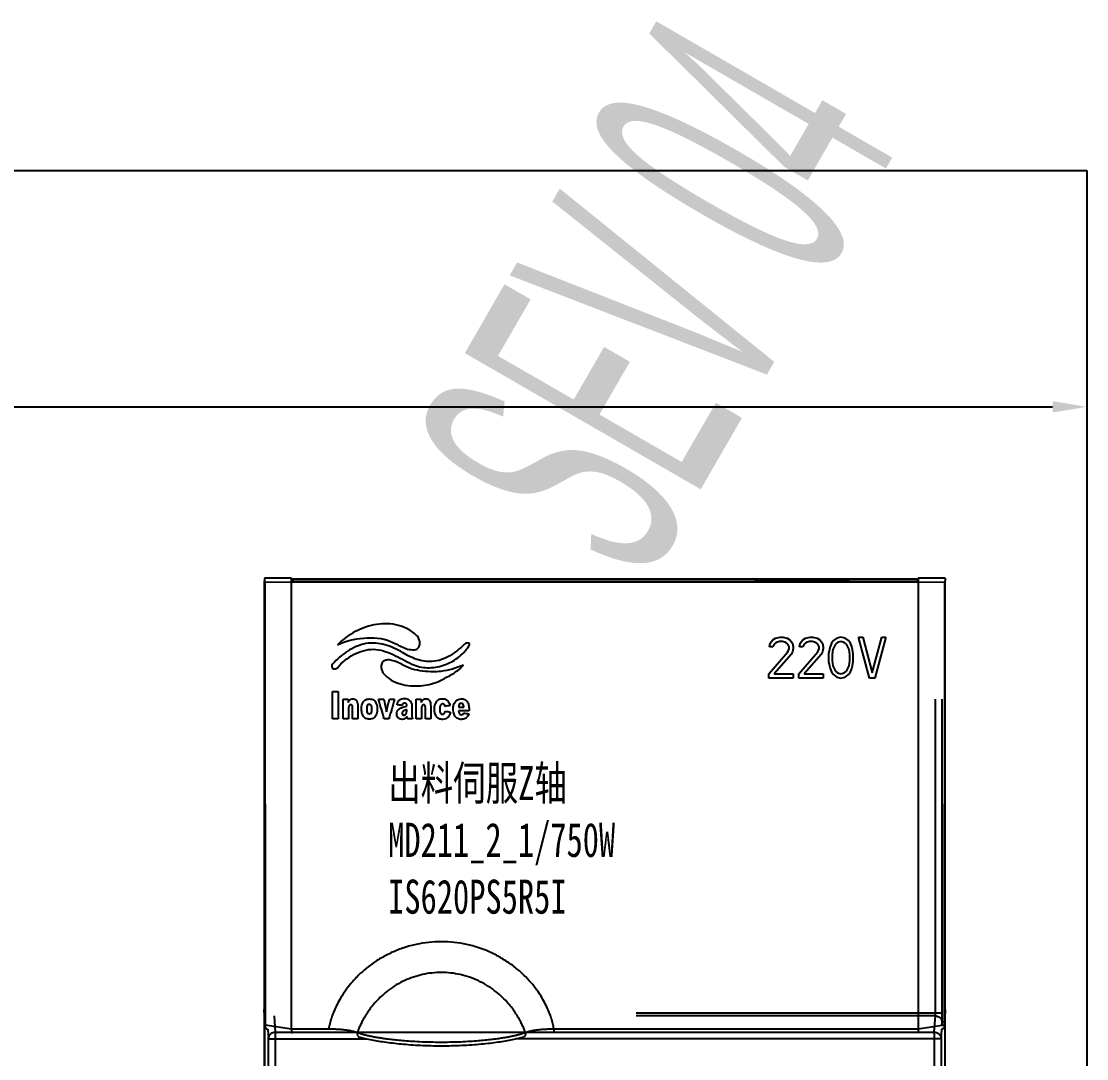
# Model space of a CAD drawing. Header units: millimetres. Extents: x -300 to 5587, y 233 to 3316.
# Drawn here: x 3382.9 to 3461.1, y 1690.8 to 1767 of the extents above; entities that cross this region are included whole.
import ezdxf

# ---------------------------------------------------------------- set-up
doc = ezdxf.new("R2010")
doc.units = ezdxf.units.MM
doc.layers.add('03___PRT_ALL_CURVES', color=7, linetype='Continuous')
doc.layers.add('20_ALL_FEATURES', color=7, linetype='Continuous')
doc.styles.get("Standard").update_dxf_attribs({"font": ''})
doc.styles.add('宋', font='', dxfattribs={"width": 0.7})
doc.styles.add('样式 8', font='arial.ttf', dxfattribs={"width": 0.6, "height": 2.5})
doc.styles.get('Standard').set_extended_font_data('SimSun')
doc.styles.get('宋').set_extended_font_data('SimSun')
doc.dimstyles.new('ISO-25', dxfattribs={"dimtxt": 2.5, "dimasz": 2.5, "dimexe": 1.25, "dimexo": 0.625, "dimtad": 1, "dimtxsty": 'Standard', "dimcen": 2.5, "dimadec": 0, "dimazin": 0, "dimtfac": 1, "dimtmove": 0, "dimatfit": 3, "dimfxl": 1, "dimarcsym": 0})

# ---------------------------------------------------------------- blocks, each defined once
blk = doc.blocks.new('*D89')
at = {"color": 0, "lineweight": -2, "transparency": 16777216}
for p, q in [((2011.126, 1755.394), (2011.126, 1737.434)), ((3461.126, 1755.394), (3461.126, 1737.434)), ((2013.626, 1738.684), (3458.626, 1738.684))]:
    blk.add_line(p, q, dxfattribs=at)
at = {"color": 0, "transparency": 16777216}
for points in [[(2013.626, 1739.1), (2013.626, 1738.267), (2011.126, 1738.684)], [(3458.626, 1738.267), (3458.626, 1739.1), (3461.126, 1738.684)]]:
    blk.add_solid(points, dxfattribs=at)
at = {"layer": 'Defpoints', "color": 0, "transparency": 16777216}
for p in [(2011.126, 1756.019), (3461.126, 1756.019), (3461.126, 1738.684)]:
    blk.add_point(p, dxfattribs=at)
at = {"color": 0, "transparency": 16777216, "insert": (2652.85, 1744.309), "char_height": 2.5, "attachment_point": 5}
blk.add_mtext('{\\H4x;1450}', dxfattribs=at)

msp = doc.modelspace()

# ---------------------------------------------------------------- linework, layer by layer
at = {"color": 7, "linetype": 'Continuous'}
for p, q in [((3400.743, 1725.922), (3400.743, 1567.027)), ((3400.795, 1725.832), (3400.743, 1725.922)), ((3400.743, 1725.922), (3400.753, 1725.922)), ((3400.753, 1726.1), (3400.753, 1725.922)), ((3402.743, 1726.1), (3400.753, 1726.1)), ((3400.795, 1725.832), (3400.812, 1693.313)), ((3400.795, 1725.832), (3402.743, 1725.803)), ((3402.743, 1725.876), (3402.743, 1726.1)), ((3448.743, 1726.027), (3402.743, 1726.027)), ((3402.843, 1725.953), (3402.743, 1725.953)), ((3403.743, 1725.861), (3402.743, 1725.876)), ((3402.743, 1693.027), (3402.743, 1725.803)), ((3448.743, 1725.803), (3402.743, 1725.803)), ((3402.843, 1725.953), (3402.843, 1725.874)), ((3447.743, 1725.861), (3403.743, 1725.861)), ((3436.743, 1726.027), (3436.743, 1725.989)), ((3436.743, 1725.989), (3443.743, 1725.989)), ((3443.743, 1726.027), (3443.743, 1725.989)), ((3448.743, 1725.876), (3447.743, 1725.861)), ((3448.707, 1725.953), (3448.628, 1725.874)), ((3448.706, 1725.876), (3448.707, 1725.953)), ((3448.743, 1725.953), (3448.707, 1725.953)), ((3448.743, 1726.1), (3448.743, 1725.876)), ((3450.733, 1726.1), (3448.743, 1726.1)), ((3448.743, 1725.803), (3450.69, 1725.832)), ((3448.743, 1725.803), (3448.743, 1693.027)), ((3450.69, 1725.832), (3450.673, 1693.313)), ((3450.69, 1725.832), (3450.743, 1725.922)), ((3450.733, 1726.1), (3450.733, 1725.922)), ((3450.743, 1725.922), (3450.733, 1725.922)), ((3450.743, 1567.027), (3450.743, 1725.922)), ((3450.024, 1694.18), (3450.024, 1717.227)), ((3450.524, 1694.18), (3450.524, 1717.227)), ((3400.743, 1694.43), (3400.743, 1694.448)), ((3400.812, 1693.236), (3400.743, 1694.448)), ((3400.811, 1693.236), (3400.743, 1694.43)), ((3450.743, 1694.448), (3450.673, 1693.236)), ((3450.742, 1694.43), (3450.678, 1693.313)), ((3450.743, 1694.448), (3450.742, 1694.43)), ((3400.743, 1693.527), (3400.781, 1693.527)), ((3400.781, 1684.527), (3400.781, 1693.527)), ((3401.47, 1693.987), (3401.548, 1692.787)), ((3450.524, 1694.18), (3428.043, 1694.18)), ((3450.015, 1693.987), (3428.043, 1693.987)), ((3449.937, 1692.787), (3450.015, 1693.987)), ((3450.497, 1693.23), (3450.515, 1693.504)), ((3402.742, 1693.017), (3400.812, 1693.313)), ((3400.812, 1693.236), (3400.812, 1693.219)), ((3401.003, 1692.999), (3401.048, 1692.304)), ((3401.548, 1692.787), (3449.937, 1692.787)), ((3401.548, 1692.787), (3401.548, 1675.167)), ((3402.743, 1693.027), (3405.479, 1693.027)), ((3422.006, 1693.027), (3448.743, 1693.027)), ((3422.006, 1693.027), (3422.006, 1692.727)), ((3450.673, 1693.313), (3448.743, 1693.017)), ((3449.937, 1692.787), (3449.937, 1567.332)), ((3450.437, 1692.304), (3450.482, 1692.999)), ((3450.673, 1693.236), (3450.672, 1693.219)), ((3401.048, 1675.667), (3401.048, 1692.304)), ((3401.048, 1692.304), (3408.255, 1692.304)), ((3450.437, 1692.304), (3419.23, 1692.304)), ((3450.437, 1692.304), (3450.437, 1567.332))]:
    msp.add_line(p, q, dxfattribs=at)
msp.add_lwpolyline([(3146.743, 1296.019), (2011.126, 1296.019), (2011.126, 1756.019), (3461.126, 1756.019), (3461.126, 1296.019)])
for points, start_tangent, end_tangent in [([(3422.006, 1693.027), (3421.93, 1693.405), (3421.819, 1693.806), (3421.667, 1694.233), (3421.465, 1694.694), (3421.202, 1695.191), (3420.867, 1695.72), (3420.449, 1696.276), (3419.935, 1696.847), (3419.312, 1697.419), (3418.588, 1697.958), (3417.789, 1698.432), (3416.941, 1698.819), (3416.058, 1699.113), (3415.148, 1699.311), (3414.222, 1699.412), (3413.29, 1699.413), (3412.363, 1699.315), (3411.453, 1699.12), (3410.569, 1698.829), (3409.72, 1698.444), (3408.919, 1697.973), (3408.191, 1697.433), (3407.564, 1696.861), (3407.045, 1696.287), (3406.624, 1695.729), (3406.287, 1695.197), (3406.023, 1694.698), (3405.82, 1694.236), (3405.667, 1693.807), (3405.555, 1693.406), (3405.479, 1693.027)], (-0.158449, 0.987367), (-0.158453, -0.987366)), ([(3419.907, 1692.773), (3419.819, 1693.001), (3419.708, 1693.258), (3419.568, 1693.547), (3419.39, 1693.869), (3419.166, 1694.226), (3418.888, 1694.613), (3418.546, 1695.021), (3418.129, 1695.442), (3417.631, 1695.858), (3417.063, 1696.242), (3416.449, 1696.568), (3415.805, 1696.826), (3415.135, 1697.014), (3414.447, 1697.128), (3413.752, 1697.167), (3413.057, 1697.13), (3412.369, 1697.018), (3411.698, 1696.832), (3411.053, 1696.576), (3410.438, 1696.251), (3409.868, 1695.869), (3409.367, 1695.452), (3408.947, 1695.03), (3408.602, 1694.62), (3408.322, 1694.231), (3408.097, 1693.872), (3407.918, 1693.549), (3407.778, 1693.259), (3407.666, 1693.002), (3407.578, 1692.773)], (-0.336663, 0.941625), (-0.336661, -0.941626)), ([(3450.015, 1693.987), (3450.02, 1694.022), (3450.021, 1694.044), (3450.022, 1694.072), (3450.023, 1694.105), (3450.024, 1694.141), (3450.024, 1694.18)], (0.222501, 0.974932), (-0.000007, 1)), ([(3450.015, 1693.987), (3450.265, 1693.922), (3450.447, 1693.745), (3450.515, 1693.504)], (0.99999, -0.004364), (0.004676, -0.999989)), ([(3450.515, 1693.504), (3450.516, 1693.531), (3450.518, 1693.571), (3450.519, 1693.627), (3450.521, 1693.704), (3450.522, 1693.8), (3450.523, 1693.915), (3450.524, 1694.044), (3450.524, 1694.18)], (0.065022, 0.997884), (-0.000064, 1)), ([(3400.812, 1693.261), (3400.812, 1693.287), (3400.812, 1693.313)], (0.002955, 0.999996), (-0.000522, 1)), ([(3400.812, 1693.236), (3400.812, 1693.261)], (0.004788, 0.999989), (0.002955, 0.999996)), ([(3400.812, 1693.219), (3400.821, 1693.167), (3400.846, 1693.108), (3400.884, 1693.06), (3400.933, 1693.026), (3400.988, 1693.004), (3401.012, 1693)], (0.058249, -0.998302), (0.988517, -0.151107)), ([(3401.048, 1692.304), (3401.058, 1692.398), (3401.092, 1692.499), (3401.154, 1692.599), (3401.25, 1692.69), (3401.382, 1692.758), (3401.548, 1692.787)], (0.004676, 0.999989), (0.99999, 0.004364)), ([(3402.742, 1693.017), (3402.74, 1692.955), (3402.74, 1692.897), (3402.744, 1692.844), (3402.751, 1692.8), (3402.76, 1692.764), (3402.772, 1692.74), (3402.785, 1692.728), (3402.789, 1692.727)], (-0.064441, -0.997922), (0.992881, -0.119113)), ([(3402.742, 1693.017), (3402.742, 1693.02), (3402.742, 1693.023), (3402.743, 1693.027)], (0.064441, 0.997922), (0, 1)), ([(3405.479, 1693.027), (3405.733, 1693.027), (3406.012, 1693.02), (3406.301, 1693.004), (3406.583, 1692.977), (3406.847, 1692.943), (3407.082, 1692.902), (3407.284, 1692.857), (3407.45, 1692.813), (3407.578, 1692.773)], (0.999877, 0.015698), (0.946467, -0.3228)), ([(3407.578, 1692.773), (3407.566, 1692.693), (3407.57, 1692.616), (3407.59, 1692.548), (3407.625, 1692.494), (3407.671, 1692.457), (3407.695, 1692.447)], (-0.245809, -0.969318), (0.95301, -0.30294)), ([(3407.578, 1692.773), (3407.758, 1692.709), (3407.966, 1692.645), (3408.197, 1692.584), (3408.447, 1692.526), (3408.714, 1692.471), (3409.007, 1692.417), (3409.342, 1692.363), (3409.722, 1692.309), (3410.151, 1692.256), (3410.633, 1692.205), (3411.175, 1692.158), (3411.789, 1692.117), (3412.502, 1692.083), (3413.318, 1692.064), (3414.172, 1692.064), (3414.987, 1692.083), (3415.699, 1692.117), (3416.312, 1692.158), (3416.854, 1692.205), (3417.336, 1692.256), (3417.764, 1692.309), (3418.144, 1692.363), (3418.478, 1692.417), (3418.771, 1692.471), (3419.038, 1692.526), (3419.288, 1692.584), (3419.519, 1692.645), (3419.727, 1692.709), (3419.907, 1692.773)], (0.933783, -0.35784), (0.933783, 0.35784)), ([(3419.907, 1692.773), (3419.919, 1692.693), (3419.915, 1692.616), (3419.895, 1692.548), (3419.861, 1692.494), (3419.814, 1692.457), (3419.791, 1692.447)], (0.245794, -0.969322), (-0.953033, -0.302868)), ([(3419.907, 1692.773), (3420.035, 1692.813), (3420.202, 1692.858), (3420.404, 1692.902), (3420.639, 1692.943), (3420.902, 1692.978), (3421.185, 1693.004), (3421.474, 1693.02), (3421.752, 1693.027), (3422.006, 1693.027)], (0.946467, 0.322799), (0.999877, -0.015694)), ([(3448.743, 1693.017), (3448.745, 1692.955), (3448.745, 1692.897), (3448.741, 1692.844), (3448.734, 1692.8), (3448.725, 1692.764), (3448.713, 1692.74), (3448.7, 1692.728), (3448.696, 1692.727)], (0.064441, -0.997922), (-0.992805, -0.11974)), ([(3448.743, 1693.027), (3448.743, 1693.023), (3448.743, 1693.02), (3448.743, 1693.017)], (0, -1), (0.064441, -0.997922)), ([(3449.937, 1692.787), (3450.035, 1692.777), (3450.14, 1692.744), (3450.244, 1692.684), (3450.338, 1692.591), (3450.408, 1692.463), (3450.437, 1692.304)], (0.99999, -0.004364), (0.004676, -0.999989)), ([(3450.673, 1693.219), (3450.664, 1693.167), (3450.639, 1693.108), (3450.601, 1693.06), (3450.552, 1693.026), (3450.497, 1693.004), (3450.473, 1693)], (-0.058406, -0.998293), (-0.988508, -0.15117)), ([(3450.673, 1693.313), (3450.673, 1693.287), (3450.673, 1693.261)], (-0.000522, -1), (0.002955, -0.999996)), ([(3450.673, 1693.261), (3450.673, 1693.236)], (0.002955, -0.999996), (0.004788, -0.999989)), ([(3407.694, 1692.447), (3408.059, 1692.347), (3408.511, 1692.247), (3409.012, 1692.156), (3409.561, 1692.071), (3410.157, 1691.994), (3410.802, 1691.926), (3411.493, 1691.869), (3412.218, 1691.826), (3412.969, 1691.8), (3413.733, 1691.791), (3414.498, 1691.799), (3415.251, 1691.826), (3415.979, 1691.868), (3416.671, 1691.925), (3417.319, 1691.993), (3417.917, 1692.07), (3418.467, 1692.155), (3418.969, 1692.246), (3419.422, 1692.346), (3419.791, 1692.447)], (0.953081, -0.302715), (0.953092, 0.302681))]:
    msp.add_spline(points, degree=3, dxfattribs=dict(at, start_tangent=start_tangent, end_tangent=end_tangent))
at = {"layer": '03___PRT_ALL_CURVES', "color": 7, "linetype": 'Continuous'}
for p, q in [((3438.081, 1721.586), (3438.281, 1721.714)), ((3438.281, 1721.714), (3438.631, 1721.778)), ((3438.631, 1721.778), (3438.831, 1721.778)), ((3438.831, 1721.778), (3439.131, 1721.714)), ((3439.131, 1721.714), (3439.331, 1721.586)), ((3440.281, 1721.586), (3440.481, 1721.714)), ((3440.481, 1721.714), (3440.831, 1721.778)), ((3440.831, 1721.778), (3441.031, 1721.778)), ((3441.031, 1721.778), (3441.331, 1721.714)), ((3441.331, 1721.714), (3441.531, 1721.586)), ((3442.781, 1721.714), (3442.531, 1721.523)), ((3443.081, 1721.778), (3442.781, 1721.714)), ((3443.381, 1721.714), (3443.081, 1721.778)), ((3443.631, 1721.523), (3443.381, 1721.714)), ((3445.181, 1718.778), (3444.381, 1721.778)), ((3444.381, 1721.778), (3444.681, 1721.778)), ((3444.681, 1721.778), (3445.381, 1719.161)), ((3445.381, 1719.161), (3446.081, 1721.778)), ((3446.381, 1721.778), (3445.581, 1718.778)), ((3446.081, 1721.778), (3446.381, 1721.778)), ((3437.831, 1721.076), (3437.881, 1721.331)), ((3438.081, 1721.076), (3437.831, 1721.076)), ((3437.881, 1721.331), (3438.081, 1721.586)), ((3438.181, 1721.267), (3438.081, 1721.076)), ((3438.331, 1721.395), (3438.181, 1721.267)), ((3438.581, 1721.459), (3438.331, 1721.395)), ((3438.781, 1721.459), (3438.581, 1721.459)), ((3439.031, 1721.395), (3438.781, 1721.459)), ((3439.181, 1721.267), (3439.031, 1721.395)), ((3439.281, 1721.076), (3439.181, 1721.267)), ((3439.181, 1720.693), (3439.281, 1720.948)), ((3439.281, 1720.948), (3439.281, 1721.076)), ((3439.331, 1721.586), (3439.531, 1721.331)), ((3439.531, 1721.331), (3439.581, 1721.076)), ((3439.581, 1720.948), (3439.531, 1720.693)), ((3439.581, 1721.076), (3439.581, 1720.948)), ((3440.031, 1721.076), (3440.081, 1721.331)), ((3440.281, 1721.076), (3440.031, 1721.076)), ((3440.081, 1721.331), (3440.281, 1721.586)), ((3440.381, 1721.267), (3440.281, 1721.076)), ((3440.531, 1721.395), (3440.381, 1721.267)), ((3440.781, 1721.459), (3440.531, 1721.395)), ((3440.981, 1721.459), (3440.781, 1721.459)), ((3441.231, 1721.395), (3440.981, 1721.459)), ((3441.381, 1721.267), (3441.231, 1721.395)), ((3441.481, 1721.076), (3441.381, 1721.267)), ((3441.381, 1720.693), (3441.481, 1720.948)), ((3441.481, 1720.948), (3441.481, 1721.076)), ((3441.531, 1721.586), (3441.731, 1721.331)), ((3441.731, 1721.331), (3441.781, 1721.076)), ((3441.781, 1720.948), (3441.731, 1720.693)), ((3441.781, 1721.076), (3441.781, 1720.948)), ((3442.231, 1720.884), (3442.181, 1720.565)), ((3442.281, 1721.076), (3442.231, 1720.884)), ((3442.381, 1721.331), (3442.281, 1721.076)), ((3442.531, 1721.523), (3442.381, 1721.331)), ((3442.481, 1720.884), (3442.431, 1720.501)), ((3442.681, 1721.267), (3442.481, 1720.884)), ((3442.831, 1721.395), (3442.681, 1721.267)), ((3443.081, 1721.459), (3442.831, 1721.395)), ((3443.331, 1721.395), (3443.081, 1721.459)), ((3443.481, 1721.267), (3443.331, 1721.395)), ((3443.681, 1720.884), (3443.481, 1721.267)), ((3443.781, 1721.331), (3443.631, 1721.523)), ((3443.731, 1720.501), (3443.681, 1720.884)), ((3443.881, 1721.076), (3443.781, 1721.331)), ((3443.931, 1720.884), (3443.881, 1721.076)), ((3443.981, 1720.565), (3443.931, 1720.884)), ((3437.781, 1719.097), (3439.181, 1720.693)), ((3439.431, 1720.501), (3438.181, 1719.097)), ((3439.531, 1720.693), (3439.431, 1720.501)), ((3439.981, 1719.097), (3441.381, 1720.693)), ((3441.631, 1720.501), (3440.381, 1719.097)), ((3441.731, 1720.693), (3441.631, 1720.501)), ((3442.181, 1720.565), (3442.181, 1719.991)), ((3442.431, 1720.501), (3442.431, 1720.054)), ((3443.731, 1720.054), (3443.731, 1720.501)), ((3443.981, 1719.991), (3443.981, 1720.565)), ((3442.181, 1719.991), (3442.231, 1719.672)), ((3442.231, 1719.672), (3442.281, 1719.48)), ((3442.281, 1719.48), (3442.381, 1719.225)), ((3442.431, 1720.054), (3442.481, 1719.672)), ((3442.481, 1719.672), (3442.681, 1719.289)), ((3443.481, 1719.289), (3443.681, 1719.672)), ((3443.681, 1719.672), (3443.731, 1720.054)), ((3443.781, 1719.225), (3443.881, 1719.48)), ((3443.881, 1719.48), (3443.931, 1719.672)), ((3443.931, 1719.672), (3443.981, 1719.991)), ((3437.781, 1718.778), (3437.781, 1719.097)), ((3439.581, 1718.778), (3437.781, 1718.778)), ((3438.181, 1719.097), (3439.581, 1719.097)), ((3439.581, 1719.097), (3439.581, 1718.778)), ((3439.981, 1718.778), (3439.981, 1719.097)), ((3441.781, 1718.778), (3439.981, 1718.778)), ((3440.381, 1719.097), (3441.781, 1719.097)), ((3441.781, 1719.097), (3441.781, 1718.778)), ((3442.381, 1719.225), (3442.531, 1719.033)), ((3442.531, 1719.033), (3442.781, 1718.842)), ((3442.681, 1719.289), (3442.831, 1719.161)), ((3442.781, 1718.842), (3443.081, 1718.778)), ((3442.831, 1719.161), (3443.081, 1719.097)), ((3443.081, 1719.097), (3443.331, 1719.161)), ((3443.081, 1718.778), (3443.381, 1718.842)), ((3443.331, 1719.161), (3443.481, 1719.289)), ((3443.381, 1718.842), (3443.631, 1719.033)), ((3443.631, 1719.033), (3443.781, 1719.225)), ((3445.581, 1718.778), (3445.181, 1718.778))]:
    msp.add_line(p, q, dxfattribs=at)
at = {"layer": '20_ALL_FEATURES', "color": 7, "linetype": 'Continuous'}
for points, start_tangent, end_tangent in [([(3411.994, 1721.84, 48.994), (3411.331, 1722.342, 49.008), (3410.59, 1722.643, 49.017), (3408.991, 1722.709, 49.019), (3407.426, 1722.186, 49.004), (3406.122, 1721.221, 48.975)], (-0.709681, 0.704213, 0.020901), (-0.69443, -0.719243, -0.021347)), ([(3406.122, 1721.221, 48.975), (3408.044, 1721.709, 48.99), (3410.011, 1721.469, 48.982), (3410.465, 1721.253, 48.976), (3410.914, 1721.033, 48.97), (3411.377, 1720.881, 48.965), (3411.875, 1720.871, 48.965)], (0.907304, 0.42029, 0.012474), (0.986774, 0.162031, 0.004809)), ([(3411.875, 1720.871, 48.965), (3412.002, 1720.948, 48.967), (3412.09, 1721.051, 48.97), (3412.163, 1721.312, 48.978), (3412.122, 1721.594, 48.986), (3411.994, 1721.84, 48.994)], (0.925982, 0.377402, 0.011201), (-0.614554, 0.788528, 0.023403)), ([(3408.188, 1721.308, 48.978), (3406.853, 1720.747, 48.961), (3405.762, 1719.793, 48.933)], (-0.974455, -0.224484, -0.006663), (-0.643609, -0.765018, -0.022705)), ([(3406.108, 1719.537, 48.925), (3406.655, 1720.064, 48.941), (3407.301, 1720.497, 48.954), (3408.01, 1720.786, 48.962), (3408.748, 1720.886, 48.965), (3410.205, 1720.497, 48.954), (3411.582, 1719.8, 48.933)], (0.655413, 0.754938, 0.022406), (0.900227, -0.435229, -0.012917)), ([(3410.897, 1720.653, 48.958), (3409.594, 1721.213, 48.975), (3408.898, 1721.336, 48.979), (3408.188, 1721.308, 48.978)], (-0.867538, 0.497152, 0.014755), (-0.986865, -0.161475, -0.004792)), ([(3411.582, 1719.8, 48.933), (3412.737, 1719.539, 48.925), (3413.902, 1719.717, 48.93), (3414.953, 1720.268, 48.947), (3415.763, 1721.128, 48.972)], (0.910828, -0.412604, -0.012246), (0.545673, 0.837629, 0.02486)), ([(3415.442, 1721.256, 48.976), (3414.364, 1720.415, 48.951), (3413.748, 1720.127, 48.943), (3413.08, 1719.986, 48.938)], (-0.72364, -0.689874, -0.020475), (-0.997096, -0.076127, -0.002259)), ([(3415.763, 1721.128, 48.972), (3415.807, 1721.219, 48.975), (3415.809, 1721.284, 48.977), (3415.779, 1721.327, 48.978), (3415.724, 1721.348, 48.979), (3415.654, 1721.349, 48.979), (3415.578, 1721.333, 48.978), (3415.442, 1721.256, 48.976)], (0.545673, 0.837629, 0.02486), (-0.72364, -0.689874, -0.020475)), ([(3411.132, 1719.629, 48.928), (3410.399, 1719.988, 48.939), (3410.012, 1720.095, 48.942), (3409.612, 1720.083, 48.941)], (-0.89622, 0.443414, 0.01316), (-0.976807, -0.214029, -0.006352)), ([(3413.08, 1719.986, 48.938), (3411.938, 1720.15, 48.943), (3410.897, 1720.653, 48.958)], (-0.999078, -0.042916, -0.001274), (-0.839082, 0.543766, 0.016139)), ([(3405.762, 1719.793, 48.933), (3405.701, 1719.618, 48.928), (3405.781, 1719.485, 48.924), (3405.938, 1719.442, 48.922), (3406.108, 1719.537, 48.925)], (-0.643609, -0.765018, -0.022705), (0.655413, 0.754938, 0.022406)), ([(3409.612, 1720.083, 48.941), (3409.396, 1719.901, 48.936), (3409.324, 1719.642, 48.928), (3409.365, 1719.361, 48.92), (3409.493, 1719.115, 48.913)], (-0.920511, -0.390544, -0.011591), (0.606604, -0.794654, -0.023585)), ([(3413.137, 1719.242, 48.916), (3411.611, 1719.441, 48.922), (3411.132, 1719.629, 48.928)], (-0.999998, 0.00219, 0.000065), (-0.899181, 0.437385, 0.012981)), ([(3415.365, 1719.733, 48.931), (3413.711, 1719.267, 48.917), (3413.137, 1719.242, 48.916)], (-0.913157, -0.407428, -0.012092), (-0.999716, 0.023814, 0.000707)), ([(3413.882, 1718.698, 48.9), (3414.675, 1719.146, 48.914), (3415.365, 1719.733, 48.931)], (0.879947, 0.474863, 0.014094), (0.641014, 0.767191, 0.02277)), ([(3409.493, 1719.115, 48.913), (3410.057, 1718.633, 48.898), (3410.735, 1718.341, 48.89), (3411.471, 1718.211, 48.886), (3412.213, 1718.214, 48.886)], (0.640583, -0.767551, -0.02278), (0.996649, 0.081765, 0.002427)), ([(3412.213, 1718.214, 48.886), (3413.487, 1718.509, 48.895), (3413.882, 1718.698, 48.9)], (0.9953, 0.0968, 0.002873), (0.871745, 0.489745, 0.014535)), ([(3405.743, 1715.778, 48.814), (3405.743, 1717.778, 48.873)], (0, 0.99956, 0.029666), (0, 0.99956, 0.029666)), ([(3405.743, 1717.778, 48.873), (3406.171, 1717.778, 48.873)], (1, 0), (1, 0)), ([(3406.171, 1717.778, 48.873), (3406.171, 1715.778, 48.814)], (0, -0.99956, -0.029666), (0, -0.99956, -0.029666)), ([(3406.546, 1715.778, 48.814), (3406.546, 1717.227, 48.857)], (0, 0.99956, 0.029666), (0, 0.99956, 0.029666)), ([(3406.546, 1717.227, 48.857), (3406.904, 1717.227, 48.857)], (1, 0), (1, 0)), ([(3406.904, 1716.991, 48.85), (3407.023, 1717.156, 48.854), (3407.194, 1717.253, 48.857), (3407.384, 1717.225, 48.857), (3407.533, 1717.093, 48.853), (3407.593, 1716.902, 48.847), (3407.606, 1716.699, 48.841)], (0.44599, 0.894644, 0.026552), (0.042716, -0.998648, -0.029639)), ([(3406.904, 1717.227, 48.857), (3406.904, 1716.991, 48.85)], (0, -0.99956, -0.029666), (0, -0.99956, -0.029666)), ([(3407.882, 1716.498, 48.835), (3407.936, 1716.869, 48.846), (3408.012, 1717.024, 48.851), (3408.127, 1717.144, 48.854), (3408.456, 1717.244, 48.857), (3408.786, 1717.151, 48.854), (3408.901, 1717.033, 48.851), (3408.977, 1716.878, 48.846), (3409.033, 1716.507, 48.835)], (-0.0042, 0.999551, 0.029666), (0.003289, -0.999554, -0.029666)), ([(3409.132, 1717.227, 48.857), (3409.532, 1717.227, 48.857)], (1, 0), (1, 0)), ([(3409.549, 1715.778, 48.814), (3409.132, 1717.227, 48.857)], (-0.276553, 0.960576, 0.028509), (-0.276553, 0.960576, 0.028509)), ([(3409.532, 1717.227, 48.857), (3409.726, 1716.309, 48.829)], (0.207229, -0.977862, -0.029022), (0.207229, -0.977862, -0.029022)), ([(3409.726, 1716.309, 48.829), (3409.927, 1717.227, 48.857)], (0.213843, 0.976438, 0.02898), (0.213843, 0.976438, 0.02898)), ([(3410.315, 1717.227, 48.857), (3409.889, 1715.778, 48.814)], (-0.281868, -0.959031, -0.028463), (-0.281868, -0.959031, -0.028463)), ([(3409.927, 1717.227, 48.857), (3410.315, 1717.227, 48.857)], (1, 0), (1, 0)), ([(3410.503, 1716.814, 48.844), (3410.556, 1717.024, 48.851), (3410.68, 1717.173, 48.855), (3410.853, 1717.26, 48.858), (3411.049, 1717.284, 48.858), (3411.414, 1717.138, 48.854), (3411.533, 1716.966, 48.849), (3411.579, 1716.726, 48.842)], (0.034094, 0.998979, 0.029649), (0, -0.99956, -0.029666)), ([(3411.903, 1717.227, 48.857), (3412.261, 1717.227, 48.857)], (1, 0), (1, 0)), ([(3411.903, 1715.778, 48.814), (3411.903, 1717.227, 48.857)], (0, 0.99956, 0.029666), (0, 0.99956, 0.029666)), ([(3412.261, 1716.991, 48.85), (3412.341, 1717.115, 48.853), (3412.382, 1717.161, 48.855), (3412.423, 1717.197, 48.856), (3412.466, 1717.224, 48.857), (3412.514, 1717.244, 48.857), (3412.623, 1717.26, 48.858)], (0.484719, 0.874285, 0.025948), (1, 0)), ([(3412.261, 1717.227, 48.857), (3412.261, 1716.991, 48.85)], (0, -0.99956, -0.029666), (0, -0.99956, -0.029666)), ([(3412.623, 1717.26, 48.858), (3412.765, 1717.225, 48.857), (3412.873, 1717.122, 48.853)], (1, 0), (0.550527, -0.83445, -0.024766)), ([(3412.873, 1717.122, 48.853), (3412.94, 1716.948, 48.848), (3412.962, 1716.699, 48.841)], (0.548821, -0.835572, -0.024799), (0, -0.99956, -0.029666)), ([(3413.292, 1716.868, 48.846), (3413.314, 1716.921, 48.848), (3413.398, 1717.064, 48.852)], (0.334261, 0.942066, 0.02796), (0.612946, 0.789777, 0.02344)), ([(3413.398, 1717.064, 48.852), (3413.466, 1717.139, 48.854), (3413.501, 1717.169, 48.855), (3413.536, 1717.193, 48.856), (3413.596, 1717.222, 48.856), (3413.664, 1717.243, 48.857), (3413.74, 1717.255, 48.857), (3413.781, 1717.259, 48.858), (3413.824, 1717.26, 48.858), (3413.883, 1717.258, 48.858), (3413.939, 1717.252, 48.857), (3414.04, 1717.228, 48.857), (3414.126, 1717.188, 48.855), (3414.198, 1717.133, 48.854)], (0.612139, 0.790402, 0.023459), (0.711957, -0.701914, -0.020832)), ([(3414.198, 1717.133, 48.854), (3414.257, 1717.062, 48.852), (3414.378, 1716.761, 48.843)], (0.712802, -0.701057, -0.020807), (0.206721, -0.977969, -0.029025)), ([(3414.663, 1716.845, 48.845), (3414.724, 1716.975, 48.849), (3415.193, 1717.264, 48.858), (3415.467, 1717.191, 48.856), (3415.673, 1716.992, 48.85), (3415.762, 1716.718, 48.842), (3415.781, 1716.427, 48.833)], (0.32361, 0.945774, 0.02807), (0.029423, -0.999127, -0.029653)), ([(3407.22, 1716.575, 48.837), (3407.219, 1716.668, 48.84), (3407.192, 1716.756, 48.843), (3407.12, 1716.811, 48.844), (3407.035, 1716.812, 48.844), (3406.976, 1716.751, 48.842), (3406.944, 1716.658, 48.84), (3406.93, 1716.474, 48.834)], (0, 0.99956, 0.029666), (0, -0.99956, -0.029666)), ([(3406.93, 1716.474, 48.834), (3406.93, 1715.778, 48.814)], (0, -0.99956, -0.029666), (0, -0.99956, -0.029666)), ([(3407.22, 1715.778, 48.814), (3407.22, 1716.575, 48.837)], (0, 0.99956, 0.029666), (0, 0.99956, 0.029666)), ([(3407.606, 1716.699, 48.841), (3407.606, 1715.778, 48.814)], (0, -0.99956, -0.029666), (0, -0.99956, -0.029666)), ([(3409.033, 1716.507, 48.835), (3408.98, 1716.136, 48.824), (3408.905, 1715.981, 48.82), (3408.791, 1715.861, 48.816), (3408.462, 1715.762, 48.813), (3408.132, 1715.856, 48.816), (3408.016, 1715.974, 48.819), (3407.939, 1716.128, 48.824), (3407.882, 1716.498, 48.835)], (0.003289, -0.999554, -0.029666), (-0.0042, 0.999551, 0.029666)), ([(3408.647, 1716.435, 48.833), (3408.647, 1716.498, 48.835), (3408.64, 1716.671, 48.84), (3408.585, 1716.799, 48.844), (3408.459, 1716.844, 48.845), (3408.331, 1716.8, 48.844), (3408.275, 1716.672, 48.84), (3408.267, 1716.5, 48.835)], (0.007728, 0.99953, 0.029665), (-0.002632, -0.999556, -0.029666)), ([(3408.267, 1716.5, 48.835), (3408.274, 1716.327, 48.83), (3408.33, 1716.199, 48.826), (3408.457, 1716.153, 48.825), (3408.584, 1716.197, 48.826), (3408.639, 1716.324, 48.83), (3408.647, 1716.435, 48.833)], (-0.002632, -0.999556, -0.029666), (0.007728, 0.99953, 0.029665)), ([(3411.225, 1715.955, 48.819), (3410.877, 1715.742, 48.813), (3410.678, 1715.789, 48.814), (3410.527, 1715.93, 48.818), (3410.465, 1716.132, 48.824), (3410.501, 1716.339, 48.83), (3410.537, 1716.403, 48.832)], (-0.540513, -0.840965, -0.024959), (0.571939, 0.819935, 0.024335)), ([(3410.87, 1716.758, 48.843), (3410.813, 1716.766, 48.843), (3410.503, 1716.814, 48.844)], (-0.988597, 0.150517, 0.004467), (-0.988597, 0.150517, 0.004467)), ([(3410.537, 1716.403, 48.832), (3410.626, 1716.498, 48.835), (3410.808, 1716.601, 48.838), (3411.203, 1716.745, 48.842)], (0.571939, 0.819935, 0.024335), (0.828026, 0.560443, 0.016634)), ([(3411.203, 1716.466, 48.834), (3410.997, 1716.378, 48.831), (3410.859, 1716.218, 48.827), (3410.889, 1716.114, 48.824), (3410.973, 1716.052, 48.822), (3411.04, 1716.06, 48.822)], (-0.855315, -0.51788, -0.01537), (0.93821, 0.345915, 0.010267)), ([(3410.874, 1716.801, 48.844), (3410.87, 1716.758, 48.843)], (-0.226212, -0.973649, -0.028897), (0.046429, -0.998482, -0.029634)), ([(3411.203, 1716.745, 48.842), (3411.208, 1716.831, 48.845), (3411.178, 1716.889, 48.847), (3411.058, 1716.933, 48.848), (3410.989, 1716.919, 48.847), (3410.927, 1716.885, 48.846), (3410.884, 1716.831, 48.845), (3410.874, 1716.801, 48.844)], (0.245556, 0.968956, 0.028758), (-0.226212, -0.973649, -0.028897)), ([(3411.04, 1716.06, 48.822), (3411.074, 1716.077, 48.822), (3411.157, 1716.161, 48.825), (3411.195, 1716.265, 48.828), (3411.203, 1716.377, 48.831)], (0.93821, 0.345915, 0.010267), (0.013515, 0.999469, 0.029664)), ([(3411.203, 1716.377, 48.831), (3411.203, 1716.466, 48.834)], (0, 0.99956, 0.029666), (0, 0.99956, 0.029666)), ([(3411.579, 1716.726, 48.842), (3411.579, 1716.086, 48.823)], (0, -0.99956, -0.029666), (0, -0.99956, -0.029666)), ([(3412.331, 1716.748, 48.842), (3412.298, 1716.641, 48.839), (3412.287, 1716.474, 48.834)], (-0.495771, -0.868071, -0.025764), (0, -0.99956, -0.029666)), ([(3412.287, 1716.474, 48.834), (3412.287, 1715.778, 48.814)], (0, -0.99956, -0.029666), (0, -0.99956, -0.029666)), ([(3412.577, 1716.575, 48.837), (3412.568, 1716.691, 48.841), (3412.557, 1716.734, 48.842), (3412.542, 1716.767, 48.843), (3412.522, 1716.792, 48.844), (3412.5, 1716.81, 48.844), (3412.473, 1716.821, 48.845), (3412.444, 1716.824, 48.845), (3412.41, 1716.819, 48.845), (3412.38, 1716.805, 48.844), (3412.331, 1716.748, 48.842)], (0, 0.99956, 0.029666), (-0.491563, -0.870459, -0.025835)), ([(3412.577, 1715.778, 48.814), (3412.577, 1716.575, 48.837)], (0, 0.99956, 0.029666), (0, 0.99956, 0.029666)), ([(3412.962, 1716.699, 48.841), (3412.962, 1715.778, 48.814)], (0, -0.99956, -0.029666), (0, -0.99956, -0.029666)), ([(3413.283, 1716.152, 48.825), (3413.264, 1716.222, 48.827), (3413.25, 1716.302, 48.829), (3413.242, 1716.394, 48.832), (3413.24, 1716.443, 48.833), (3413.24, 1716.495, 48.835), (3413.24, 1716.55, 48.837), (3413.243, 1716.603, 48.838), (3413.253, 1716.7, 48.841), (3413.269, 1716.789, 48.844), (3413.292, 1716.868, 48.846)], (-0.318454, 0.947521, 0.028122), (0.336156, 0.941392, 0.02794)), ([(3413.835, 1716.879, 48.846), (3413.749, 1716.854, 48.846), (3413.712, 1716.823, 48.845), (3413.681, 1716.78, 48.843), (3413.636, 1716.656, 48.84), (3413.622, 1716.481, 48.834)], (-1, 0), (0, -0.99956, -0.029666)), ([(3413.622, 1716.481, 48.834), (3413.625, 1716.397, 48.832), (3413.68, 1716.209, 48.826)], (0, -0.99956, -0.029666), (0.532514, -0.846048, -0.02511)), ([(3413.68, 1716.209, 48.826), (3413.747, 1716.14, 48.824), (3413.786, 1716.122, 48.824), (3413.829, 1716.116, 48.824), (3413.865, 1716.12, 48.824), (3413.899, 1716.13, 48.824), (3413.956, 1716.172, 48.825), (3414.001, 1716.243, 48.827), (3414.033, 1716.344, 48.83)], (0.53236, -0.846145, -0.025113), (0.214958, 0.976193, 0.028973)), ([(3414.017, 1716.692, 48.841), (3413.955, 1716.832, 48.845), (3413.903, 1716.867, 48.846), (3413.835, 1716.879, 48.846)], (-0.17892, 0.983431, 0.029188), (-1, 0)), ([(3414.378, 1716.761, 48.843), (3414.017, 1716.692, 48.841)], (-0.982039, -0.188593, -0.005597), (-0.982039, -0.188593, -0.005597)), ([(3414.033, 1716.344, 48.83), (3414.398, 1716.284, 48.829)], (0.986706, -0.162442, -0.004821), (0.986706, -0.162442, -0.004821)), ([(3414.398, 1716.284, 48.829), (3414.358, 1716.13, 48.824), (3414.299, 1715.998, 48.82), (3414.221, 1715.891, 48.817), (3414.123, 1715.811, 48.815)], (-0.178314, -0.98354, -0.029191), (-0.847882, -0.529952, -0.015729)), ([(3415.759, 1716.153, 48.825), (3415.612, 1715.907, 48.817), (3415.367, 1715.764, 48.813), (3415.078, 1715.756, 48.813), (3414.827, 1715.88, 48.817), (3414.623, 1716.411, 48.832), (3414.63, 1716.708, 48.841), (3414.663, 1716.845, 48.845)], (-0.283787, -0.958465, -0.028447), (0.32361, 0.945774, 0.02807)), ([(3415.011, 1716.365, 48.831), (3415.041, 1716.209, 48.826), (3415.131, 1716.091, 48.823), (3415.276, 1716.093, 48.823), (3415.381, 1716.204, 48.826)], (0.044522, -0.998569, -0.029637), (0.275372, 0.960915, 0.028519)), ([(3415.781, 1716.365, 48.831), (3415.011, 1716.365, 48.831)], (-1, 0), (-1, 0)), ([(3415.391, 1716.631, 48.839), (3415.373, 1716.763, 48.843), (3415.318, 1716.877, 48.846), (3415.204, 1716.918, 48.847), (3415.089, 1716.876, 48.846), (3415.031, 1716.762, 48.843), (3415.012, 1716.631, 48.839)], (-0.113372, 0.993115, 0.029475), (-0.098388, -0.99471, -0.029522)), ([(3415.012, 1716.631, 48.839), (3415.391, 1716.631, 48.839)], (1, 0), (1, 0)), ([(3415.381, 1716.204, 48.826), (3415.759, 1716.153, 48.825)], (0.991271, -0.131784, -0.003911), (0.991271, -0.131784, -0.003911)), ([(3415.781, 1716.427, 48.833), (3415.781, 1716.365, 48.831)], (0, -0.99956, -0.029666), (0, -0.99956, -0.029666)), ([(3406.171, 1715.778, 48.814), (3405.743, 1715.778, 48.814)], (-1, 0), (-1, 0)), ([(3406.93, 1715.778, 48.814), (3406.546, 1715.778, 48.814)], (-1, 0), (-1, 0)), ([(3407.606, 1715.778, 48.814), (3407.22, 1715.778, 48.814)], (-1, 0), (-1, 0)), ([(3409.889, 1715.778, 48.814), (3409.549, 1715.778, 48.814)], (-1, 0), (-1, 0)), ([(3411.267, 1715.778, 48.814), (3411.225, 1715.955, 48.819)], (-0.399526, 0.916318, 0.027196), (-0.078638, 0.996464, 0.029574)), ([(3411.627, 1715.778, 48.814), (3411.267, 1715.778, 48.814)], (-1, 0), (-1, 0)), ([(3411.579, 1716.086, 48.823), (3411.581, 1715.995, 48.82), (3411.584, 1715.958, 48.819), (3411.588, 1715.926, 48.818), (3411.593, 1715.895, 48.817), (3411.602, 1715.86, 48.816), (3411.627, 1715.778, 48.814)], (0, -0.99956, -0.029666), (0.320128, -0.946957, -0.028105)), ([(3412.287, 1715.778, 48.814), (3411.903, 1715.778, 48.814)], (-1, 0), (-1, 0)), ([(3412.962, 1715.778, 48.814), (3412.577, 1715.778, 48.814)], (-1, 0), (-1, 0)), ([(3413.851, 1715.744, 48.813), (3413.705, 1715.755, 48.813), (3413.642, 1715.768, 48.813), (3413.586, 1715.787, 48.814), (3413.534, 1715.812, 48.815), (3413.487, 1715.843, 48.816), (3413.443, 1715.881, 48.817), (3413.403, 1715.926, 48.818), (3413.335, 1716.031, 48.821), (3413.283, 1716.152, 48.825)], (-1, 0), (-0.314173, 0.948948, 0.028164)), ([(3414.123, 1715.811, 48.815), (3414.066, 1715.781, 48.814), (3413.851, 1715.744, 48.813)], (-0.84917, -0.527888, -0.015667), (-1, 0))]:
    msp.add_spline(points, degree=3, dxfattribs=dict(at, start_tangent=start_tangent, end_tangent=end_tangent))

# ---------------------------------------------------------------- texts
at = {"lineweight": 0, "style": '样式 8', "width": 0.4}
msp.add_text('SEV 04', height=20, rotation=60, dxfattribs=at).set_placement((3428.602, 1725.378))
at = {"lineweight": 0, "insert": (3409.839, 1712.319), "char_height": 2.5, "width": 22.38818, "attachment_point": 1, "style": '宋'}
msp.add_mtext('出料伺服Z轴\\PMD211_2_1/750W\\PIS620PS5R5I', dxfattribs=at)

# ---------------------------------------------------------------- dimensions: what is measured, and where the dimension line sits
dim = msp.add_linear_dim(base=(3461.126, 1738.684), p1=(2011.126, 1756.019), p2=(3461.126, 1756.019), text='{\\H4x;<>}', dimstyle='ISO-25', override={"dimtxsty": 'Standard'})
dim.commit()
dim.dimension.update_dxf_attribs({"geometry": '*D89', "text_midpoint": (2652.85, 1738.684), "dimtype": 160})

doc.saveas('drawing.dxf')
